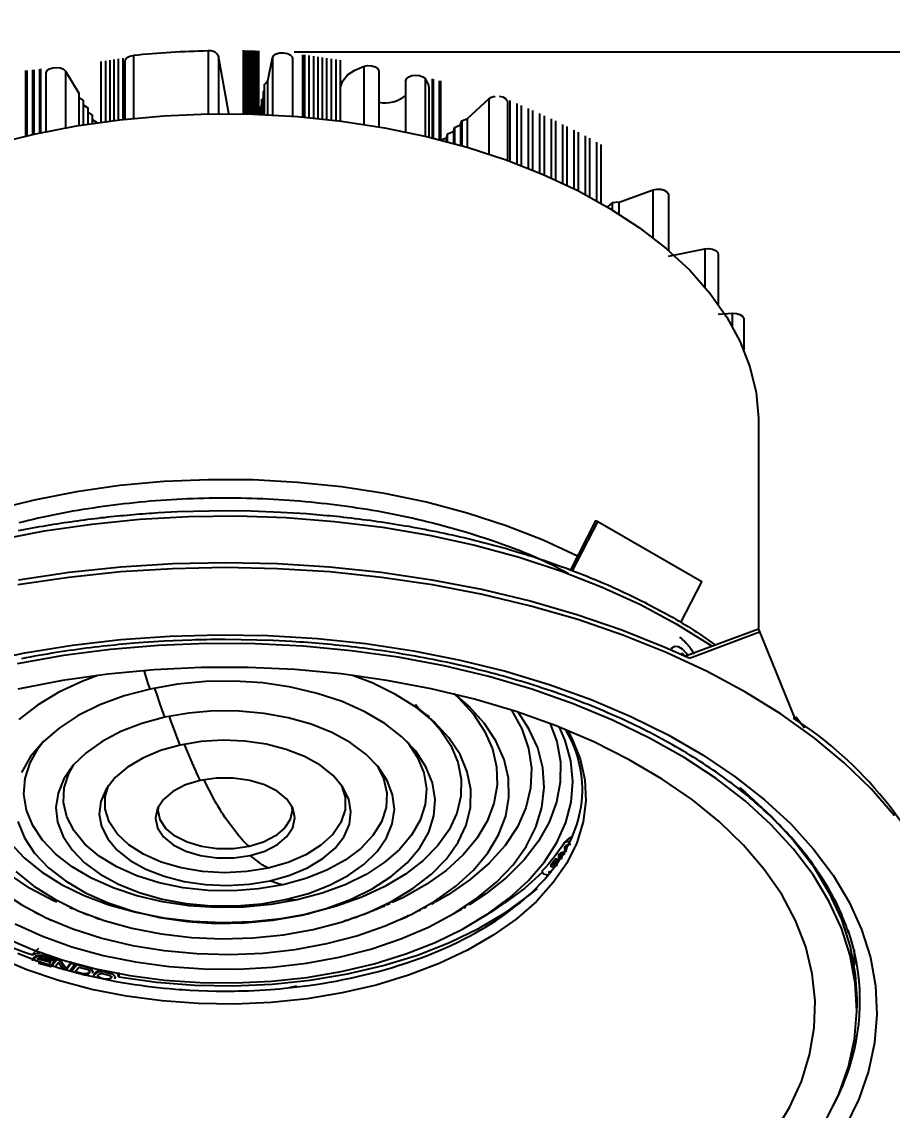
# Model space of a CAD drawing. Header units: millimetres. Extents: x 14 to 828, y 15 to 581.
# Drawn here: x 754.41 to 765.25, y 504.53 to 518.09 of the extents above; entities that cross this region are included whole.
import ezdxf

# ---------------------------------------------------------------- set-up
doc = ezdxf.new("R2010")
doc.units = ezdxf.units.MM
doc.header["$LTSCALE"] = 0.2
doc.layers.get('Defpoints').update_dxf_attribs({"color": 5})
doc.layers.add('1_シンボル', color=2, linetype='Continuous')
doc.layers.add('1_寸法', color=7, linetype='Continuous')
doc.styles.add('Dim', font='simplex.shx', dxfattribs={"width": 0.8, "bigfont": 'extfont2.shx'})
doc.dimstyles.new('1-1', dxfattribs={"dimtxt": 3, "dimasz": 0.75, "dimexe": 0, "dimexo": 1, "dimgap": 0.5, "dimtad": 1, "dimdec": 0, "dimtxsty": 'Dim', "dimblk": 'DOT', "dimcen": 2.5, "dimadec": 0, "dimazin": 0, "dimtfac": 1, "dimtdec": 0, "dimtix": 1, "dimtmove": 2, "dimatfit": 3, "dimldrblk": '引出', "dimfxl": 1, "dimlwd": -1, "dimlwe": -1, "dimarcsym": 0})

# ---------------------------------------------------------------- blocks, each defined once
blk = doc.blocks.new('_Dot')
at = {"color": 0, "linetype": 'ByBlock', "lineweight": -2}
blk.add_line((-0.5, 0), (-1, 0), dxfattribs=at)
at = {"color": 0, "linetype": 'ByBlock', "const_width": 0.5}
blk.add_lwpolyline([(-0.25, 0, 1), (0.25, 0, 1)], format="xyb", close=True, dxfattribs=at)
blk = doc.blocks.new('*D16')
at = {"layer": '1_寸法', "color": 0, "transparency": 16777216}
for p, q in [((766.096, 505.184), (766.096, 486.075)), ((747.833, 504.43), (747.833, 486.075)), ((748.583, 486.075), (765.346, 486.075))]:
    blk.add_line(p, q, dxfattribs=at)
at = {"layer": 'Defpoints', "color": 0, "transparency": 16777216}
for p in [(766.096, 506.184), (747.833, 505.43), (766.096, 486.075)]:
    blk.add_point(p, dxfattribs=at)
at = {"layer": '1_寸法', "color": 0, "transparency": 16777216, "xscale": 0.75, "yscale": 0.75, "zscale": 0.75, "rotation": 180}
blk.add_blockref('_Dot', (747.833, 486.075), dxfattribs=at)
at = {"layer": '1_寸法', "color": 0, "transparency": 16777216, "xscale": 0.75, "yscale": 0.75, "zscale": 0.75}
blk.add_blockref('_Dot', (766.096, 486.075), dxfattribs=at)
at = {"layer": '1_寸法', "color": 0, "transparency": 16777216, "insert": (756.965, 488.075), "char_height": 3, "attachment_point": 5, "style": 'Dim'}
blk.add_mtext('%%C85', dxfattribs=at)
blk = doc.blocks.new('引出')
at = {"color": 0, "linetype": 'ByBlock', "lineweight": -2}
for p, q in [((-3.864, 1.035), (0, 0)), ((0, 0), (-1, 0))]:
    blk.add_line(p, q, dxfattribs=at)
blk = doc.blocks.new('*D15')
at = {"layer": '1_寸法', "color": 0, "transparency": 16777216}
for p, q in [((757.803, 517.714), (779.336, 517.714)), ((779.336, 516.964), (779.336, 508.729)), ((766.456, 507.979), (779.336, 507.979))]:
    blk.add_line(p, q, dxfattribs=at)
at = {"layer": 'Defpoints', "color": 0, "transparency": 16777216}
for p in [(756.803, 517.714), (765.456, 507.979), (779.336, 507.979)]:
    blk.add_point(p, dxfattribs=at)
at = {"layer": '1_寸法', "color": 0, "transparency": 16777216, "xscale": 0.75, "yscale": 0.75, "zscale": 0.75}
for p, rotation in [((779.336, 517.714), 90), ((779.336, 507.979), 270)]:
    blk.add_blockref('_Dot', p, dxfattribs=dict(at, rotation=rotation))
at = {"layer": '1_寸法', "color": 0, "transparency": 16777216, "insert": (777.336, 512.847), "char_height": 3, "attachment_point": 5, "rotation": 90, "style": 'Dim'}
blk.add_mtext('54', dxfattribs=at)

msp = doc.modelspace()

# ---------------------------------------------------------------- linework, layer by layer
at = {"layer": '1_シンボル', "color": 7}
for points in [[(756.728, 517.725, 0.020934), (755.799, 517.669)], [(756.987, 516.944), (756.987, 516.948), (756.857, 517.661, 0.329676), (756.728, 517.725), (756.728, 516.942)], [(758.856, 517.086, 0.221375), (759.193, 517.172)], [(761.33, 511.429), (760.901, 511.629), (760.441, 511.809), (759.957, 511.967), (759.451, 512.101), (758.928, 512.209), (758.39, 512.293), (757.843, 512.349), (757.289, 512.38), (756.733, 512.383), (756.178, 512.359), (755.629, 512.309), (755.088, 512.233), (754.561, 512.13), (754.051, 512.003), (753.56, 511.851), (753.094, 511.676), (752.654, 511.479), (752.245, 511.262, 0.041789), (751.508, 510.756)], [(759.313, 509.585, 0.13835), (759.486, 509.433)], [(765.915, 507.079, 0.158939), (764.021, 509.412)], [(761.252, 507.935), (761.228, 507.916), (761.195, 507.886), (761.17, 507.862, -0.048031), (760.892, 507.51, 0.343463), (760.913, 507.469)], [(761.234, 507.874, 0.128456), (761.17, 507.862)], [(753.208, 507.161, 0.081343), (754.545, 506.461)], [(754.749, 506.907, 0.002224), (754.783, 506.891)], [(764.525, 504.594, 0.041786), (764.722, 505.072, 0.161036), (764.703, 506.768)], [(754.659, 506.486, 0.118548), (754.545, 506.461), (754.548, 506.467), (754.552, 506.472), (754.555, 506.477), (754.559, 506.483), (754.563, 506.488), (754.566, 506.493), (754.57, 506.498), (754.574, 506.503), (754.578, 506.508), (754.582, 506.512), (754.62, 506.547)], [(755.617, 506.188, 0.187082), (755.593, 506.235)]]:
    msp.add_lwpolyline(points, format="xyb", dxfattribs=at)
for points in [[(757.171, 516.942), (757.171, 517.734)], [(757.19, 516.941), (757.19, 517.733)], [(757.209, 517.733), (757.209, 516.941)], [(757.227, 517.732), (757.227, 516.94)], [(757.246, 517.731), (757.246, 516.94)], [(757.265, 517.731), (757.265, 516.939)], [(757.283, 517.73), (757.283, 516.939)], [(757.302, 517.729), (757.302, 516.938)], [(757.321, 517.728), (757.321, 516.938)], [(757.339, 517.727), (757.339, 516.937)], [(757.358, 517.726), (757.358, 516.936)], [(757.432, 516.933), (757.432, 517.307), (757.475, 517.353), (757.531, 517.64), (757.546, 517.667), (757.577, 517.688), (757.621, 517.701), (757.669, 517.704), (757.716, 517.695), (757.753, 517.677), (757.775, 517.652), (757.78, 517.632), (757.78, 516.913)], [(755.394, 517.594), (755.394, 516.838)], [(755.449, 517.602), (755.449, 516.846)], [(755.504, 517.61), (755.504, 516.853)], [(755.559, 516.86), (755.559, 517.618)], [(755.614, 516.867), (755.614, 517.626)], [(755.669, 516.873), (755.669, 517.634)], [(755.696, 516.876), (755.696, 517.598), (755.696, 517.604), (755.7, 517.617), (755.709, 517.63), (755.721, 517.641), (755.737, 517.651), (755.755, 517.659), (755.776, 517.665), (755.799, 517.669), (755.799, 516.887)], [(756.857, 517.661), (756.857, 516.944)], [(757.531, 517.64), (757.531, 516.929)], [(757.906, 517.678), (757.906, 516.903)], [(757.934, 516.901), (757.934, 517.675)], [(757.989, 516.896), (757.989, 517.668)], [(758.044, 516.891), (758.044, 517.661)], [(758.099, 516.885), (758.099, 517.653)], [(758.154, 516.879), (758.154, 517.645)], [(758.209, 516.873), (758.209, 517.637)], [(758.264, 517.629), (758.264, 516.867)], [(758.319, 517.62), (758.319, 516.86)], [(758.375, 517.611), (758.375, 516.854)], [(754.454, 517.48), (754.454, 516.665)], [(754.47, 517.482), (754.47, 516.668)], [(754.542, 517.49), (754.542, 516.685)], [(754.558, 517.492), (754.558, 516.689)], [(754.631, 516.704), (754.631, 517.499)], [(754.647, 516.708), (754.647, 517.501)], [(754.711, 516.721), (754.711, 517.448), (754.711, 517.453), (754.723, 517.48), (754.753, 517.502), (754.795, 517.517), (754.843, 517.521), (754.89, 517.513), (754.929, 517.497), (754.954, 517.472), (755.119, 517.2), (755.119, 516.797)], [(754.954, 517.472), (754.954, 516.768)], [(758.379, 516.853), (758.379, 517.254), (758.38, 517.273), (758.406, 517.353), (758.467, 517.426), (758.557, 517.488), (758.672, 517.535)], [(758.672, 516.811), (758.672, 517.535), (758.719, 517.543), (758.768, 517.54), (758.81, 517.526), (758.841, 517.505), (758.855, 517.478), (758.856, 517.471), (758.856, 516.781)], [(759.193, 516.717), (759.193, 517.352), (759.202, 517.378), (759.228, 517.402), (759.268, 517.418), (759.316, 517.424), (759.364, 517.419), (759.405, 517.404), (759.433, 517.381), (759.433, 516.664)], [(757.475, 516.931), (757.475, 517.353)], [(759.433, 517.381), (759.473, 517.3), (759.479, 517.254), (759.479, 516.653)], [(759.518, 517.377), (759.518, 516.644)], [(759.534, 517.373), (759.534, 516.64)], [(759.607, 517.355), (759.607, 516.622)], [(759.623, 517.351), (759.623, 516.618)], [(755.119, 517.145), (755.174, 517.109), (755.174, 516.806)], [(757.432, 517.232), (757.414, 517.212), (757.414, 516.934)], [(760.227, 517.129), (760.261, 517.15), (760.305, 517.161)], [(760.354, 517.162), (760.4, 517.152), (760.435, 517.133), (760.455, 517.107), (760.458, 517.091), (760.458, 516.362)], [(755.174, 517.055), (755.229, 517.018), (755.229, 516.814)], [(757.395, 517.041), (757.377, 517.021), (757.377, 516.936)], [(757.414, 517.136), (757.395, 517.116), (757.395, 516.935)], [(759.711, 516.595), (759.711, 516.691), (759.784, 516.722), (759.8, 516.773), (759.873, 516.803), (759.889, 516.854), (759.961, 516.885), (760.227, 517.129), (760.227, 516.442)], [(760.491, 516.35), (760.491, 517.11)], [(760.579, 516.318), (760.579, 517.071)], [(760.632, 516.297), (760.632, 517.047)], [(754.051, 516.562), (754.561, 516.689), (755.088, 516.792), (755.629, 516.868), (756.178, 516.918), (756.733, 516.942), (757.289, 516.939), (757.843, 516.908), (758.39, 516.852), (758.928, 516.768), (759.451, 516.66), (759.957, 516.526), (760.441, 516.368), (760.901, 516.188), (761.334, 515.986), (761.735, 515.764), (762.103, 515.523), (762.435, 515.265), (762.728, 514.992), (762.98, 514.706), (763.19, 514.409), (763.357, 514.102), (763.478, 513.789), (763.554, 513.471), (763.583, 513.15), (763.583, 513.11), (763.583, 510.522), (764.032, 509.416), (764.06, 509.384)], [(755.229, 516.964), (755.284, 516.927), (755.284, 516.823)], [(757.377, 516.945), (757.358, 516.925)], [(759.961, 516.525), (759.961, 516.885)], [(760.72, 516.263), (760.72, 517.008)], [(760.773, 516.241), (760.773, 516.984)], [(760.862, 516.205), (760.862, 516.944)], [(760.914, 516.919), (760.914, 516.182)], [(761.003, 516.878), (761.003, 516.144)], [(755.284, 516.873), (755.339, 516.837), (755.339, 516.831)], [(759.8, 516.773), (759.8, 516.571)], [(759.873, 516.803), (759.873, 516.55)], [(759.889, 516.854), (759.889, 516.546)], [(761.055, 516.853), (761.055, 516.12)], [(761.144, 516.811), (761.144, 516.079)], [(761.197, 516.785), (761.197, 516.054)], [(761.285, 516.74), (761.285, 516.01)], [(759.695, 516.64), (759.623, 516.61)], [(759.711, 516.691), (759.695, 516.64), (759.695, 516.599)], [(759.784, 516.722), (759.784, 516.575)], [(761.338, 516.713), (761.338, 515.984)], [(761.426, 516.667), (761.426, 515.938)], [(761.479, 516.639), (761.479, 515.91)], [(761.567, 516.59), (761.567, 515.861)], [(761.62, 516.56), (761.62, 515.831)], [(761.849, 515.693), (761.849, 515.84), (762.273, 515.994)], [(762.273, 515.396), (762.273, 515.994), (762.318, 516.004), (762.367, 516.003), (762.412, 515.992), (762.445, 515.971), (762.462, 515.945), (762.464, 515.933), (762.464, 515.239)], [(761.761, 515.831), (761.708, 515.789), (761.708, 515.78)], [(761.849, 515.84), (761.761, 515.831), (761.761, 515.748)], [(762.464, 515.167), (762.917, 515.258), (762.966, 515.262), (763.013, 515.255), (763.052, 515.238), (763.077, 515.214), (763.084, 515.19), (763.084, 514.568)], [(762.917, 515.258), (762.917, 514.783)], [(763.084, 514.447), (763.262, 514.459)], [(763.262, 514.287), (763.262, 514.459), (763.311, 514.456), (763.354, 514.443), (763.386, 514.422), (763.401, 514.395), (763.401, 514.387), (763.401, 514.001)], [(761.219, 511.212), (761.19, 511.227), (761.161, 511.242), (761.133, 511.257), (761.104, 511.272), (761.075, 511.287), (761.046, 511.302), (761.017, 511.316), (760.988, 511.331), (760.959, 511.345), (760.929, 511.36), (760.866, 511.389), (760.801, 511.418), (760.736, 511.446), (760.67, 511.473), (760.603, 511.5), (760.535, 511.526), (760.467, 511.552), (760.397, 511.577), (760.328, 511.601), (760.258, 511.625), (760.185, 511.649), (760.112, 511.673), (760.039, 511.696), (759.965, 511.719), (759.891, 511.742), (759.816, 511.763), (759.741, 511.785), (759.666, 511.805), (759.59, 511.826), (759.513, 511.845), (759.453, 511.86), (759.393, 511.874), (759.332, 511.889), (759.271, 511.902), (759.21, 511.916), (759.148, 511.929), (759.087, 511.942), (759.025, 511.954), (758.963, 511.966), (758.901, 511.977), (758.838, 511.989), (758.775, 511.999), (758.713, 512.01), (758.65, 512.02), (758.586, 512.03), (758.523, 512.039), (758.46, 512.048), (758.396, 512.057), (758.332, 512.065), (758.268, 512.073), (758.203, 512.081), (758.137, 512.088), (758.071, 512.095), (758.006, 512.102), (757.94, 512.108), (757.873, 512.114), (757.807, 512.119), (757.741, 512.124), (757.675, 512.129), (757.608, 512.133), (757.542, 512.137), (757.475, 512.14), (757.409, 512.143), (757.342, 512.145), (757.275, 512.148), (757.209, 512.149), (757.142, 512.151), (757.075, 512.152), (757.008, 512.152), (756.941, 512.153), (756.875, 512.152), (756.808, 512.152), (756.741, 512.151), (756.674, 512.149), (756.607, 512.148), (756.541, 512.145), (756.474, 512.143), (756.407, 512.14), (756.341, 512.137), (756.274, 512.133), (756.208, 512.129), (756.142, 512.124), (756.075, 512.119), (756.009, 512.114), (755.943, 512.108), (755.877, 512.102), (755.811, 512.095), (755.746, 512.088), (755.68, 512.081), (755.615, 512.073), (755.551, 512.065), (755.487, 512.057), (755.423, 512.048), (755.36, 512.039), (755.296, 512.03), (755.233, 512.02), (755.17, 512.01), (755.107, 512), (755.044, 511.989), (754.982, 511.977), (754.92, 511.966), (754.858, 511.954), (754.796, 511.941), (754.735, 511.929), (754.673, 511.915), (754.612, 511.902), (754.551, 511.888), (754.49, 511.874), (754.43, 511.86), (754.37, 511.845)], [(754.368, 511.748), (754.412, 511.757), (754.456, 511.766), (754.5, 511.774), (754.543, 511.782), (754.586, 511.79), (754.63, 511.798), (754.673, 511.805), (754.717, 511.813), (754.761, 511.82), (754.805, 511.827), (754.848, 511.834), (754.892, 511.841), (754.935, 511.848), (754.977, 511.854), (755.019, 511.86), (755.062, 511.867), (755.104, 511.872), (755.147, 511.878), (755.189, 511.884), (755.232, 511.89), (755.275, 511.895), (755.318, 511.9), (755.358, 511.905), (755.398, 511.91), (755.438, 511.914), (755.478, 511.919), (755.518, 511.923), (755.558, 511.927), (755.599, 511.931), (755.639, 511.935), (755.679, 511.939), (755.72, 511.943), (755.759, 511.946), (755.798, 511.95), (755.837, 511.953), (755.876, 511.956), (755.915, 511.959), (755.954, 511.962), (755.993, 511.965), (756.033, 511.967), (756.072, 511.97), (756.111, 511.973), (756.348, 511.985), (756.941, 511.998), (757.267, 511.994), (757.635, 511.98), (757.955, 511.96), (757.997, 511.957), (758.038, 511.954), (758.08, 511.95), (758.121, 511.947), (758.162, 511.943), (758.204, 511.939), (758.245, 511.935), (758.286, 511.931), (758.327, 511.927), (758.369, 511.923), (758.416, 511.918), (758.463, 511.912), (758.51, 511.907), (758.558, 511.901), (758.605, 511.895), (758.652, 511.889), (758.699, 511.883), (758.746, 511.877), (758.792, 511.871), (758.839, 511.864), (758.889, 511.857), (758.938, 511.849), (758.987, 511.842), (759.036, 511.834), (759.085, 511.826), (759.134, 511.818), (759.182, 511.81), (759.231, 511.802), (759.28, 511.793), (759.328, 511.784), (759.378, 511.775), (759.427, 511.766), (759.476, 511.756), (759.525, 511.746), (759.574, 511.736), (759.623, 511.726), (759.672, 511.716), (759.721, 511.705), (759.769, 511.695), (759.818, 511.684), (759.867, 511.673), (759.916, 511.661), (759.964, 511.65), (760.013, 511.638), (760.061, 511.626), (760.109, 511.614), (760.157, 511.602), (760.205, 511.589), (760.253, 511.577), (760.301, 511.564), (760.349, 511.551), (760.396, 511.537), (760.444, 511.524), (760.491, 511.51), (760.539, 511.496), (760.586, 511.482), (760.633, 511.468), (760.679, 511.454), (760.726, 511.439), (760.772, 511.424), (760.819, 511.409), (760.865, 511.394), (760.911, 511.379), (760.957, 511.363), (761.003, 511.347), (761.048, 511.331), (761.094, 511.315), (761.139, 511.299), (761.184, 511.283), (761.229, 511.266), (761.273, 511.249), (761.318, 511.232), (761.362, 511.215), (761.407, 511.197), (761.451, 511.18), (761.494, 511.162), (761.538, 511.144), (761.581, 511.126), (761.624, 511.108), (761.667, 511.09), (761.71, 511.071), (761.753, 511.052), (761.795, 511.033), (761.838, 511.014), (761.88, 510.995), (761.921, 510.975), (761.963, 510.956), (762.004, 510.936), (762.045, 510.916), (762.086, 510.896), (762.127, 510.875), (762.167, 510.855), (762.207, 510.834), (762.247, 510.813), (762.287, 510.792), (762.326, 510.771), (762.365, 510.75), (762.405, 510.729), (762.443, 510.707), (762.482, 510.685), (762.52, 510.664), (762.559, 510.642), (762.597, 510.619), (762.634, 510.597), (762.672, 510.575), (762.709, 510.552), (762.746, 510.529), (762.782, 510.506), (762.818, 510.483), (762.854, 510.459), (763.049, 510.323)], [(754.112, 511.632), (754.689, 511.744), (755.279, 511.831), (755.879, 511.891), (756.485, 511.925), (757.094, 511.931), (757.701, 511.911), (758.305, 511.864), (758.9, 511.791), (759.484, 511.691), (760.053, 511.566), (760.604, 511.416), (761.133, 511.242), (761.637, 511.046), (762.114, 510.827), (762.561, 510.588), (762.975, 510.331), (763.008, 510.308)], [(761.27, 511.249), (761.582, 511.859), (761.555, 511.869), (761.243, 511.26)], [(762.619, 510.602), (762.879, 511.11), (761.582, 511.859)], [(754.366, 511.137), (754.998, 511.23), (755.641, 511.297), (756.289, 511.337), (756.941, 511.351), (757.593, 511.337), (758.242, 511.297), (758.884, 511.23), (759.517, 511.137), (760.136, 511.018), (760.739, 510.874), (761.322, 510.705), (761.883, 510.513), (762.419, 510.298), (762.721, 510.162)], [(765.28, 508.193), (764.987, 508.531), (764.653, 508.856), (764.28, 509.166), (763.869, 509.46), (763.423, 509.737), (762.944, 509.994), (762.435, 510.231), (761.897, 510.447), (761.334, 510.64), (760.749, 510.809), (760.145, 510.953), (759.524, 511.072), (758.89, 511.166), (758.246, 511.233), (757.595, 511.273), (756.941, 511.287), (756.287, 511.273), (755.637, 511.233), (754.993, 511.166), (754.359, 511.072)], [(763.583, 510.522), (762.676, 510.183)], [(753.87, 510.103), (754.447, 510.225), (755.038, 510.321), (755.641, 510.391), (756.251, 510.435), (756.865, 510.452), (757.479, 510.441), (758.09, 510.405), (758.695, 510.341), (759.289, 510.252), (759.87, 510.136), (760.434, 509.996), (760.979, 509.831), (761.5, 509.643), (761.995, 509.433), (762.461, 509.202), (762.896, 508.951), (763.296, 508.682), (763.66, 508.396), (763.986, 508.095), (764.271, 507.781), (764.514, 507.455), (764.714, 507.12), (764.869, 506.777), (764.979, 506.428), (765.043, 506.075), (765.06, 505.72), (765.031, 505.366), (764.956, 505.014), (764.835, 504.666), (764.668, 504.325)], [(764.706, 506.738), (764.696, 506.767), (764.685, 506.797), (764.675, 506.827), (764.664, 506.857), (764.653, 506.886), (764.641, 506.916), (764.629, 506.945), (764.617, 506.975), (764.601, 507.011), (764.585, 507.046), (764.568, 507.082), (764.551, 507.117), (764.533, 507.152), (764.514, 507.187), (764.495, 507.222), (764.475, 507.258), (764.455, 507.292), (764.435, 507.327), (764.414, 507.361), (764.393, 507.395), (764.371, 507.43), (764.349, 507.464), (764.326, 507.498), (764.303, 507.532), (764.28, 507.565), (764.256, 507.599), (764.231, 507.632), (764.206, 507.665), (764.181, 507.699), (764.155, 507.732), (764.129, 507.765), (764.102, 507.797), (764.074, 507.83), (764.047, 507.862), (764.019, 507.895), (763.99, 507.927), (763.961, 507.959), (763.932, 507.991), (763.902, 508.023), (763.872, 508.054), (763.841, 508.086), (763.81, 508.117), (763.778, 508.148), (763.746, 508.179), (763.714, 508.21), (763.681, 508.241), (763.648, 508.271), (763.614, 508.302), (763.58, 508.332), (763.545, 508.362), (763.51, 508.392), (763.475, 508.421), (763.439, 508.451), (763.403, 508.48), (763.367, 508.509), (763.33, 508.539), (763.292, 508.567), (763.255, 508.596), (763.217, 508.624), (763.178, 508.653), (763.139, 508.681), (763.1, 508.709), (763.06, 508.737), (763.02, 508.764), (762.98, 508.792), (762.939, 508.819), (762.898, 508.846), (762.857, 508.873), (762.815, 508.899), (762.773, 508.926), (762.73, 508.952), (762.687, 508.978), (762.644, 509.004), (762.6, 509.03), (762.557, 509.055), (762.512, 509.08), (762.468, 509.105), (762.423, 509.13), (762.378, 509.155), (762.332, 509.179), (762.286, 509.204), (762.24, 509.227), (762.193, 509.251), (762.147, 509.275), (762.1, 509.298), (762.052, 509.321), (762.004, 509.344), (761.956, 509.367), (761.908, 509.389), (761.86, 509.411), (761.811, 509.433), (761.762, 509.455), (761.712, 509.476), (761.663, 509.498), (761.613, 509.519), (761.563, 509.54), (761.512, 509.56), (761.462, 509.58), (761.411, 509.6), (761.36, 509.62), (761.309, 509.64), (761.257, 509.659), (761.205, 509.678), (761.153, 509.697), (761.101, 509.716), (761.049, 509.734), (760.997, 509.752), (760.944, 509.77), (760.891, 509.787), (760.838, 509.805), (760.784, 509.822), (760.731, 509.839), (760.678, 509.855), (760.624, 509.871), (760.57, 509.887), (760.517, 509.903), (760.462, 509.919), (760.408, 509.934), (760.354, 509.949), (760.299, 509.964), (760.245, 509.978), (760.191, 509.992), (760.136, 510.006), (760.082, 510.02), (760.027, 510.033), (759.972, 510.046), (759.917, 510.059), (759.861, 510.072), (759.807, 510.084), (759.752, 510.096), (759.698, 510.108), (759.643, 510.119), (759.588, 510.131), (759.533, 510.142), (759.478, 510.153), (759.422, 510.163), (759.368, 510.173), (759.314, 510.183), (759.26, 510.193), (759.206, 510.202), (759.151, 510.211), (759.097, 510.22), (759.042, 510.229), (758.987, 510.237), (758.934, 510.245), (758.882, 510.253), (758.829, 510.261), (758.776, 510.268), (758.723, 510.275), (758.669, 510.282), (758.616, 510.289), (758.563, 510.295), (758.513, 510.301), (758.463, 510.307), (758.413, 510.312), (758.363, 510.318), (758.312, 510.323), (758.262, 510.328), (758.212, 510.333), (758.161, 510.337), (758.113, 510.342), (758.064, 510.346), (758.015, 510.35), (757.966, 510.353), (757.917, 510.357), (757.869, 510.36), (757.82, 510.363), (757.771, 510.367), (757.534, 510.379), (756.941, 510.391), (756.895, 510.391), (756.849, 510.391), (756.803, 510.39), (756.757, 510.39), (756.711, 510.389), (756.664, 510.388), (756.618, 510.387), (756.572, 510.386), (756.526, 510.385), (756.176, 510.37), (755.862, 510.349), (755.813, 510.345), (755.764, 510.341), (755.715, 510.337), (755.666, 510.332), (755.617, 510.328), (755.568, 510.323), (755.52, 510.318), (755.471, 510.313), (755.423, 510.307), (755.369, 510.301), (755.316, 510.295), (755.263, 510.288), (755.21, 510.282), (755.157, 510.275), (755.104, 510.268), (755.052, 510.26), (754.999, 510.253), (754.946, 510.245), (754.892, 510.237), (754.837, 510.228), (754.783, 510.22), (754.728, 510.211), (754.674, 510.202), (754.62, 510.192), (754.565, 510.183), (754.511, 510.173), (754.458, 510.163), (754.403, 510.152)], [(762.603, 510.424), (762.61, 510.418), (762.618, 510.411), (762.625, 510.405), (762.632, 510.398), (762.639, 510.391), (762.647, 510.385), (762.654, 510.378), (762.661, 510.371), (762.668, 510.364), (762.675, 510.358), (762.686, 510.346), (762.697, 510.334), (762.708, 510.322), (762.718, 510.31), (762.728, 510.297), (762.737, 510.284), (762.746, 510.271), (762.755, 510.257), (762.763, 510.244), (762.77, 510.229), (762.778, 510.211)], [(762.724, 510.16), (763.598, 510.486)], [(764.419, 504.392), (764.584, 504.727), (764.705, 505.068), (764.779, 505.413), (764.808, 505.76), (764.79, 506.108), (764.726, 506.454), (764.617, 506.796), (764.463, 507.132), (764.264, 507.461), (764.023, 507.78), (763.74, 508.087), (763.417, 508.38), (763.056, 508.659), (762.659, 508.921), (762.229, 509.164), (761.767, 509.388), (761.277, 509.591), (760.762, 509.771), (760.225, 509.929), (759.668, 510.062), (759.095, 510.17), (758.509, 510.252), (757.915, 510.308), (757.314, 510.338), (756.712, 510.341), (756.11, 510.318), (755.514, 510.268), (754.926, 510.191), (754.35, 510.09)], [(762.704, 510.194), (762.685, 510.223), (762.638, 510.272), (762.587, 510.3), (762.541, 510.304), (762.506, 510.282), (762.495, 510.265)], [(762.628, 510.225), (762.631, 510.222), (762.634, 510.219), (762.637, 510.216), (762.641, 510.213), (762.644, 510.21), (762.647, 510.207), (762.65, 510.204), (762.653, 510.201), (762.655, 510.197), (762.658, 510.194), (762.666, 510.18)], [(763.777, 504.241), (763.97, 504.559), (764.119, 504.885), (764.222, 505.217), (764.28, 505.553), (764.291, 505.891), (764.255, 506.227), (764.173, 506.561), (764.046, 506.891), (763.874, 507.213), (763.657, 507.527), (763.399, 507.829), (763.099, 508.119), (762.761, 508.394), (762.386, 508.653), (761.976, 508.894), (761.535, 509.115), (761.064, 509.315), (760.568, 509.493), (760.048, 509.648), (759.509, 509.778), (758.954, 509.883), (758.386, 509.963), (757.808, 510.016), (757.226, 510.042), (756.641, 510.042), (756.059, 510.015), (755.482, 509.961), (754.914, 509.881), (754.359, 509.775)], [(756.006, 509.774), (755.98, 509.857), (755.954, 509.94), (755.936, 509.997)], [(754.264, 507.86), (754.439, 507.671), (754.652, 507.497), (754.902, 507.34), (755.184, 507.202), (755.494, 507.086), (755.827, 506.993), (756.177, 506.925), (756.539, 506.882), (756.908, 506.867), (757.277, 506.878), (757.641, 506.915), (757.993, 506.979), (757.968, 506.971), (757.943, 506.965), (757.917, 506.959), (757.877, 506.953), (758.201, 507.04), (758.501, 507.151), (758.773, 507.285), (759.01, 507.439), (759.209, 507.61), (759.365, 507.796), (759.477, 507.992), (759.541, 508.194), (759.557, 508.4), (759.524, 508.606), (759.443, 508.806), (759.315, 508.999), (759.143, 509.179), (758.93, 509.345), (758.68, 509.492), (758.398, 509.618), (758.089, 509.721), (757.758, 509.799), (757.412, 509.85), (757.057, 509.873), (756.7, 509.868), (756.348, 509.835), (756.006, 509.774), (755.682, 509.688), (755.382, 509.576), (755.11, 509.443), (754.873, 509.289), (754.674, 509.117), (754.517, 508.932), (754.406, 508.736)], [(754.335, 507.5), (754.558, 507.319), (754.818, 507.155), (755.112, 507.012), (755.434, 506.891), (755.781, 506.794), (756.145, 506.723), (756.523, 506.678), (756.906, 506.662), (757.291, 506.673), (757.67, 506.712), (758.037, 506.779), (758.387, 506.871), (758.714, 506.988), (759.014, 507.128), (759.28, 507.288), (759.51, 507.466), (759.699, 507.66), (759.845, 507.865), (759.945, 508.08), (759.998, 508.3), (760.002, 508.522), (759.958, 508.743), (759.867, 508.959), (759.729, 509.166), (759.548, 509.362), (759.325, 509.543), (759.065, 509.707), (758.771, 509.85), (758.526, 509.945)], [(755.357, 509.945), (755.168, 509.874), (754.869, 509.735), (754.602, 509.574), (754.373, 509.396)], [(754.846, 507.118), (754.805, 507.137), (754.513, 507.291), (754.255, 507.463), (754.033, 507.651), (753.85, 507.853), (753.709, 508.065), (753.612, 508.286), (753.559, 508.512), (753.553, 508.739), (753.592, 508.966), (753.677, 509.188), (753.806, 509.403), (753.977, 509.608), (754.083, 509.711)], [(754.138, 507.263), (754.408, 507.084), (754.712, 506.924), (755.046, 506.785), (755.406, 506.67), (755.786, 506.579), (756.182, 506.515), (756.589, 506.478), (757, 506.468), (757.41, 506.485), (757.814, 506.531), (758.206, 506.602), (758.581, 506.7), (758.934, 506.822), (759.26, 506.967), (759.555, 507.133), (759.814, 507.317), (760.034, 507.518), (760.213, 507.732), (760.347, 507.957), (760.436, 508.189), (760.477, 508.425), (760.47, 508.662), (760.415, 508.898), (760.314, 509.128), (760.167, 509.35), (759.976, 509.56), (759.794, 509.719)], [(759.202, 509.124), (759.216, 509.107), (759.338, 508.922), (759.416, 508.73), (759.448, 508.533), (759.433, 508.336), (759.371, 508.142), (759.264, 507.954), (759.114, 507.776), (758.924, 507.612), (758.696, 507.465), (758.436, 507.336), (758.148, 507.23), (757.838, 507.147), (757.807, 507.144), (757.776, 507.144), (757.744, 507.145), (757.695, 507.151), (757.98, 507.228), (758.242, 507.33), (758.474, 507.452), (758.673, 507.593), (758.833, 507.75), (758.95, 507.919), (759.023, 508.096), (759.049, 508.277), (759.028, 508.458), (758.961, 508.636), (758.848, 508.806), (758.693, 508.964), (758.499, 509.107), (758.269, 509.232), (758.011, 509.336), (757.728, 509.416), (757.428, 509.471), (757.117, 509.5), (756.802, 509.501), (756.49, 509.476), (756.188, 509.424), (756.156, 509.516), (756.124, 509.609), (756.093, 509.703), (756.067, 509.783)], [(759.8, 509.711), (759.85, 509.664), (760.033, 509.463), (760.174, 509.25), (760.271, 509.029), (760.323, 508.804), (760.33, 508.576), (760.29, 508.35), (760.206, 508.127), (760.077, 507.912), (759.906, 507.707), (759.695, 507.515), (759.446, 507.338), (759.164, 507.179), (759.036, 507.118)], [(754.326, 506.848), (754.666, 506.695), (755.031, 506.564), (755.42, 506.456), (755.826, 506.374), (756.245, 506.317), (756.672, 506.287), (757.103, 506.283), (757.531, 506.307), (757.953, 506.357), (758.363, 506.433), (758.756, 506.534), (759.128, 506.66), (759.474, 506.807), (759.791, 506.976), (760.074, 507.163), (760.32, 507.367), (760.527, 507.585), (760.692, 507.814), (760.813, 508.053), (760.888, 508.298), (760.917, 508.546), (760.9, 508.794), (760.836, 509.04), (760.726, 509.28), (760.593, 509.485)], [(756.188, 509.424), (755.903, 509.346), (755.641, 509.245), (755.408, 509.122), (755.21, 508.981), (755.05, 508.824), (754.932, 508.656), (754.86, 508.479), (754.834, 508.298), (754.855, 508.116), (754.922, 507.938), (755.035, 507.769), (755.19, 507.61), (755.384, 507.467), (755.613, 507.342), (755.872, 507.239), (756.155, 507.158), (756.455, 507.103), (756.766, 507.075), (757.081, 507.073), (757.393, 507.099), (757.695, 507.151)], [(756.381, 509.076), (756.345, 509.169), (756.31, 509.263), (756.274, 509.359), (756.248, 509.431)], [(760.508, 509.512), (760.638, 509.277), (760.722, 509.034), (760.758, 508.788), (760.747, 508.541), (760.687, 508.296), (760.581, 508.057), (760.428, 507.826), (760.232, 507.606), (759.995, 507.4), (759.719, 507.211), (759.558, 507.119)], [(764.021, 509.412), (764.055, 509.424), (764.06, 509.418), (764.16, 509.29)], [(754.184, 506.683), (754.542, 506.529), (754.925, 506.398), (755.33, 506.29), (755.752, 506.207), (756.186, 506.149), (756.629, 506.117), (757.075, 506.112), (757.519, 506.133), (757.957, 506.18), (758.385, 506.253), (758.797, 506.352), (759.19, 506.474), (759.558, 506.618), (759.899, 506.784), (760.209, 506.97), (760.484, 507.172), (760.721, 507.39), (760.918, 507.621), (761.074, 507.862), (761.185, 508.111), (761.251, 508.366), (761.272, 508.623), (761.247, 508.88), (761.176, 509.134), (761.105, 509.299)], [(759.498, 509.406), (759.618, 509.271), (759.751, 509.072), (759.838, 508.865), (759.88, 508.653), (759.876, 508.439), (759.826, 508.228), (759.73, 508.022), (759.59, 507.824), (759.408, 507.639), (759.187, 507.468), (758.931, 507.314), (758.644, 507.18), (758.33, 507.067), (757.993, 506.979)], [(760.991, 509.343), (761.071, 509.119), (761.117, 508.868), (761.116, 508.615), (761.07, 508.364), (760.979, 508.117), (760.843, 507.877), (760.665, 507.646), (760.446, 507.428), (760.188, 507.223), (759.98, 507.086)], [(761.209, 509.257), (761.261, 509.16), (761.364, 508.904), (761.422, 508.643), (761.435, 508.38), (761.401, 508.118), (761.321, 507.859), (761.196, 507.606), (761.028, 507.362), (760.818, 507.129), (760.568, 506.909), (760.281, 506.706), (759.959, 506.519), (759.607, 506.353), (759.227, 506.208), (758.824, 506.086), (758.401, 505.988), (757.963, 505.916), (757.515, 505.869), (757.061, 505.849), (756.606, 505.855), (756.155, 505.888), (755.711, 505.947), (755.28, 506.031), (754.866, 506.141), (754.473, 506.274), (754.106, 506.429)], [(754.357, 506.482), (754.43, 506.453), (754.505, 506.425), (754.579, 506.398), (754.654, 506.371), (754.73, 506.346), (754.806, 506.322), (754.883, 506.298), (754.96, 506.276), (755.038, 506.255), (755.116, 506.234), (755.193, 506.215), (755.271, 506.196), (755.35, 506.179), (755.428, 506.162), (755.505, 506.147), (755.582, 506.132), (755.66, 506.118), (755.738, 506.105), (755.811, 506.094), (755.885, 506.083), (755.959, 506.074), (756.033, 506.064), (756.105, 506.056), (756.178, 506.049), (756.25, 506.042), (756.323, 506.036), (756.367, 506.032), (756.411, 506.029), (756.456, 506.026), (756.5, 506.023), (756.61, 506.018), (756.72, 506.014), (756.831, 506.012), (756.941, 506.011), (756.997, 506.011), (757.053, 506.012), (757.108, 506.013), (757.164, 506.014), (757.234, 506.016), (757.304, 506.019), (757.374, 506.023), (757.445, 506.027), (757.505, 506.031), (757.565, 506.036), (757.624, 506.041), (757.684, 506.047), (757.759, 506.054), (757.834, 506.063), (757.909, 506.072), (757.983, 506.081), (758.069, 506.094), (758.155, 506.107), (758.24, 506.121), (758.324, 506.136), (758.413, 506.154), (758.502, 506.172), (758.589, 506.191), (758.676, 506.212), (758.764, 506.233), (758.852, 506.256), (758.938, 506.28), (759.024, 506.306), (759.109, 506.332), (759.193, 506.359), (759.277, 506.388), (759.359, 506.417), (759.441, 506.448), (759.521, 506.48), (759.6, 506.513), (759.678, 506.546), (759.754, 506.581), (759.83, 506.617), (759.904, 506.653), (759.976, 506.691), (760.047, 506.729), (760.117, 506.769), (760.185, 506.809), (760.251, 506.85), (760.316, 506.892), (760.379, 506.934), (760.441, 506.978), (760.501, 507.022), (760.559, 507.067), (760.615, 507.112), (760.67, 507.159), (760.723, 507.205), (760.774, 507.253), (760.823, 507.301), (760.87, 507.35), (760.915, 507.399), (760.958, 507.449), (761, 507.499), (761.039, 507.55), (761.077, 507.601), (761.112, 507.654), (761.146, 507.706), (761.177, 507.759), (761.206, 507.812), (761.234, 507.866), (761.259, 507.92), (761.282, 507.974), (761.303, 508.028), (761.322, 508.084), (761.338, 508.139), (761.353, 508.195), (761.365, 508.251), (761.375, 508.311), (761.383, 508.371), (761.388, 508.432), (761.391, 508.492), (761.391, 508.549), (761.389, 508.607), (761.384, 508.664), (761.377, 508.722), (761.368, 508.776), (761.357, 508.831), (761.344, 508.886), (761.329, 508.94), (761.312, 508.993), (761.294, 509.046), (761.273, 509.098), (761.249, 509.15), (761.191, 509.256)], [(757.838, 507.147), (757.51, 507.089), (757.173, 507.057), (756.831, 507.052), (756.491, 507.075), (756.159, 507.123), (755.842, 507.198), (755.545, 507.296), (755.275, 507.417), (755.035, 507.558), (754.831, 507.717), (754.667, 507.89), (754.544, 508.074), (754.467, 508.267), (754.435, 508.464), (754.45, 508.661), (754.512, 508.855), (754.618, 509.043), (754.68, 509.124)], [(758.83, 508.828), (758.913, 508.663), (758.954, 508.482), (758.945, 508.299), (758.887, 508.12), (758.781, 507.948), (758.63, 507.787), (758.438, 507.643), (758.208, 507.517), (757.947, 507.414), (757.662, 507.336), (757.627, 507.342), (757.592, 507.352), (757.557, 507.363), (757.502, 507.386), (757.747, 507.455), (757.968, 507.548), (758.158, 507.661), (758.311, 507.792), (758.423, 507.936), (758.489, 508.089), (758.508, 508.246), (758.48, 508.403), (758.405, 508.555), (758.285, 508.697), (758.125, 508.824), (757.929, 508.934), (757.702, 509.022), (757.453, 509.087), (757.188, 509.125), (756.916, 509.136), (756.644, 509.12), (756.381, 509.076), (756.135, 509.007), (755.914, 508.915), (755.724, 508.801), (755.571, 508.671), (755.46, 508.527), (755.394, 508.374), (755.374, 508.217), (755.403, 508.06), (755.478, 507.908), (755.597, 507.766), (755.758, 507.639), (755.954, 507.529), (756.18, 507.441), (756.43, 507.376), (756.695, 507.338), (756.967, 507.327), (757.239, 507.343), (757.502, 507.386)], [(756.631, 508.635), (756.621, 508.657), (756.611, 508.679), (756.601, 508.701), (756.59, 508.723), (756.58, 508.746), (756.57, 508.768), (756.56, 508.79), (756.55, 508.813), (756.54, 508.836), (756.53, 508.859), (756.437, 509.083)], [(757.662, 507.336), (757.358, 507.284), (757.045, 507.26), (756.729, 507.265), (756.418, 507.299), (756.12, 507.36), (755.842, 507.447), (755.592, 507.558), (755.374, 507.691), (755.195, 507.841), (755.059, 508.006), (754.97, 508.181), (754.929, 508.362), (754.938, 508.545), (754.995, 508.724), (755.053, 508.828)], [(758.392, 508.573), (758.436, 508.429), (758.435, 508.269), (758.383, 508.112), (758.282, 507.963), (758.135, 507.828), (757.948, 507.71), (757.726, 507.614), (757.478, 507.544), (757.468, 507.549), (757.458, 507.554), (757.449, 507.559), (757.439, 507.564), (757.429, 507.569), (757.419, 507.575), (757.41, 507.581), (757.4, 507.586), (757.39, 507.593), (757.38, 507.599), (757.252, 507.7), (757.437, 507.756), (757.593, 507.836), (757.711, 507.936), (757.785, 508.049), (757.809, 508.169), (757.783, 508.289), (757.709, 508.402), (757.589, 508.501), (757.432, 508.581), (757.247, 508.637), (757.043, 508.665), (756.834, 508.665), (756.631, 508.635), (756.446, 508.579), (756.29, 508.499), (756.172, 508.399), (756.098, 508.286), (756.074, 508.166), (756.099, 508.046), (756.174, 507.933), (756.294, 507.834), (756.451, 507.754), (756.636, 507.699), (756.839, 507.67), (757.049, 507.67), (757.252, 507.7)], [(757.769, 508.318), (757.775, 508.263), (757.751, 508.148), (757.681, 508.039), (757.567, 507.944), (757.417, 507.866), (757.239, 507.812), (757.226, 507.825), (757.213, 507.837), (757.201, 507.85), (757.188, 507.863), (757.175, 507.876), (757.162, 507.889), (757.149, 507.903), (757.136, 507.917), (757.123, 507.932), (757.11, 507.947), (756.941, 508.17), (756.928, 508.191), (756.915, 508.212), (756.902, 508.234), (756.888, 508.255), (756.875, 508.276), (756.862, 508.298), (756.849, 508.32), (756.835, 508.343), (756.822, 508.366), (756.809, 508.389), (756.68, 508.64)], [(757.478, 507.544), (757.211, 507.5), (756.935, 507.486), (756.66, 507.502), (756.394, 507.546), (756.146, 507.618), (755.926, 507.715), (755.74, 507.833), (755.596, 507.97), (755.497, 508.119), (755.447, 508.276), (755.448, 508.436), (755.49, 508.573)], [(763.348, 508.546), (763.417, 508.489), (763.74, 508.196), (764.023, 507.888), (764.264, 507.57), (764.463, 507.241), (764.617, 506.905), (764.726, 506.563), (764.79, 506.217), (764.808, 505.911), (764.808, 505.802)], [(757.239, 507.812), (757.044, 507.784), (756.843, 507.784), (756.648, 507.811), (756.47, 507.865), (756.319, 507.941), (756.204, 508.037), (756.133, 508.145), (756.108, 508.26), (756.114, 508.318)], [(754.359, 508.122), (754.44, 507.922), (754.568, 507.729), (754.739, 507.548), (754.952, 507.383), (755.202, 507.236), (755.485, 507.109), (755.794, 507.007), (756.125, 506.929), (756.471, 506.878), (756.826, 506.855), (757.183, 506.86), (757.535, 506.893), (757.877, 506.953)], [(761.21, 507.832), (761.19, 507.824), (761.176, 507.812), (761.17, 507.798), (761.17, 507.784), (761.173, 507.77)], [(761.19, 507.824), (761.19, 507.81), (761.176, 507.798), (761.17, 507.784)], [(761.176, 507.798), (761.176, 507.812)], [(761.195, 507.793), (761.191, 507.781), (761.194, 507.773), (761.194, 507.786)], [(761.246, 507.836), (761.227, 507.836)], [(761.032, 507.572), (761.082, 507.638), (761.082, 507.652), (761.059, 507.658), (760.998, 507.578), (760.998, 507.565), (761.039, 507.554)], [(761.059, 507.658), (761.059, 507.644), (760.998, 507.565)], [(761.158, 507.74), (761.138, 507.737), (761.118, 507.729), (761.106, 507.719), (761.099, 507.711), (761.094, 507.699), (761.094, 507.685), (761.098, 507.671), (761.108, 507.66)], [(761.118, 507.729), (761.118, 507.716), (761.106, 507.706), (761.099, 507.697), (761.094, 507.685)], [(761.099, 507.697), (761.099, 507.711)], [(761.106, 507.706), (761.106, 507.719)], [(761.136, 507.709), (761.127, 507.703), (761.117, 507.69), (761.115, 507.682), (761.118, 507.674), (761.118, 507.687), (761.117, 507.691)], [(761.138, 507.737), (761.138, 507.724), (761.118, 507.716)], [(761.148, 507.713), (761.163, 507.715), (761.172, 507.726), (761.158, 507.726)], [(761.172, 507.726), (761.172, 507.739)], [(761.18, 507.761), (761.192, 507.752)], [(761.082, 507.573), (761.04, 507.584)], [(761.082, 507.638), (761.059, 507.644)], [(760.894, 507.491), (760.675, 507.295), (760.425, 507.11)], [(760.961, 507.457), (760.913, 507.469)], [(760.977, 507.486), (760.977, 507.5)], [(760.98, 507.507), (760.98, 507.494)], [(760.999, 507.501), (760.991, 507.5), (760.985, 507.497), (760.98, 507.494)], [(761.002, 507.487), (761.002, 507.5)], [(755.611, 506.241), (755.617, 506.188), (756.086, 506.123), (756.564, 506.086), (757.045, 506.078), (757.526, 506.099), (758.001, 506.148), (758.464, 506.225), (758.91, 506.33), (759.336, 506.46), (759.736, 506.616), (760.105, 506.794), (760.441, 506.994), (760.739, 507.213), (760.831, 507.291)], [(759.026, 507.113), (759.022, 507.112), (759.02, 507.111)], [(759.543, 507.111), (759.541, 507.109), (759.534, 507.106), (759.522, 507.099)], [(759.529, 507.103), (759.53, 507.104), (759.547, 507.113), (759.551, 507.115)], [(760.419, 507.111), (760.398, 507.096), (760.378, 507.081), (760.357, 507.067), (760.336, 507.053), (760.316, 507.038), (760.295, 507.024), (760.274, 507.01), (760.253, 506.996), (760.232, 506.983), (760.211, 506.97), (760.075, 506.889)], [(754.628, 506.963), (754.628, 506.963), (754.628, 506.963), (754.628, 506.963), (754.628, 506.963), (754.628, 506.963), (754.628, 506.963), (754.627, 506.964), (754.62, 506.967), (754.588, 506.983), (754.569, 506.992), (754.567, 506.993), (754.566, 506.993), (754.566, 506.993), (754.566, 506.993), (754.566, 506.993), (754.566, 506.993), (754.566, 506.993), (754.566, 506.993)], [(755.038, 507.036), (755.035, 507.037), (755.006, 507.049)], [(755.205, 506.97), (755.205, 506.97), (755.205, 506.97), (755.205, 506.97), (755.205, 506.97), (755.205, 506.97), (755.204, 506.971), (755.202, 506.971), (755.181, 506.979), (755.168, 506.984), (755.166, 506.985), (755.166, 506.985), (755.165, 506.985), (755.165, 506.985), (755.165, 506.985), (755.165, 506.985), (755.165, 506.985), (755.165, 506.985)], [(758.717, 506.985), (758.716, 506.985), (758.713, 506.983), (758.678, 506.97)], [(758.678, 506.97), (758.68, 506.971), (758.684, 506.973)], [(758.684, 506.973), (758.685, 506.973), (758.678, 506.97)], [(758.766, 507.004), (758.764, 507.003), (758.757, 507.001), (758.726, 506.988)], [(758.795, 507.016), (758.794, 507.015), (758.789, 507.013), (758.759, 507.001)], [(758.795, 507.016), (758.766, 507.004)], [(758.801, 507.018), (758.798, 507.017)], [(758.838, 507.033), (758.801, 507.018)], [(758.874, 507.048), (758.846, 507.036)], [(758.882, 507.051), (758.877, 507.049)], [(758.92, 507.067), (758.921, 507.068), (758.885, 507.052)], [(758.922, 507.068), (758.906, 507.061)], [(758.915, 507.065), (758.911, 507.063)], [(758.923, 507.068), (758.925, 507.069), (758.916, 507.065)], [(758.991, 507.098), (758.95, 507.08)], [(758.988, 507.097), (758.989, 507.097), (758.959, 507.084)], [(758.997, 507.1), (758.99, 507.098)], [(759.355, 507.012), (759.357, 507.013), (759.374, 507.022)], [(759.451, 507.061), (759.449, 507.061), (759.439, 507.055), (759.419, 507.045)], [(759.42, 507.045), (759.423, 507.047), (759.438, 507.055)], [(759.429, 507.05), (759.431, 507.051), (759.437, 507.054)], [(759.431, 507.051), (759.44, 507.056), (759.447, 507.059)], [(759.516, 507.096), (759.528, 507.102), (759.531, 507.104)], [(759.523, 507.1), (759.53, 507.103), (759.531, 507.104)], [(759.846, 507.007), (759.824, 506.994)], [(759.885, 507.029), (759.855, 507.012)], [(759.878, 507.025), (759.874, 507.023)], [(759.884, 507.029), (759.885, 507.03)], [(759.885, 507.03), (759.887, 507.03)], [(759.92, 507.05), (759.912, 507.046)], [(759.92, 507.05), (759.938, 507.061)], [(759.942, 507.063), (759.944, 507.064)], [(759.948, 507.067), (759.949, 507.068)], [(755.205, 506.97), (755.207, 506.97), (755.211, 506.968), (755.226, 506.962)], [(755.326, 506.927), (755.326, 506.927), (755.326, 506.927), (755.327, 506.926), (755.33, 506.925), (755.369, 506.912), (755.373, 506.911), (755.374, 506.91), (755.374, 506.91), (755.374, 506.91), (755.374, 506.91), (755.374, 506.91), (755.374, 506.91), (755.374, 506.91), (755.374, 506.91), (755.374, 506.91), (755.373, 506.911), (755.372, 506.911), (755.361, 506.915), (755.351, 506.918)], [(758.427, 506.884), (758.43, 506.885), (758.448, 506.89)], [(758.468, 506.897), (758.468, 506.897), (758.468, 506.897), (758.468, 506.897), (758.468, 506.897), (758.468, 506.897), (758.466, 506.896), (758.447, 506.89), (758.437, 506.887)], [(758.463, 506.895), (758.465, 506.896), (758.495, 506.906)], [(758.557, 506.927), (758.557, 506.927), (758.557, 506.927), (758.557, 506.927), (758.557, 506.927), (758.556, 506.927), (758.556, 506.926), (758.554, 506.926), (758.547, 506.923), (758.521, 506.914), (758.52, 506.914)], [(758.56, 506.928), (758.551, 506.925)], [(758.558, 506.927), (758.561, 506.928), (758.587, 506.937), (758.595, 506.94)], [(758.597, 506.941), (758.6, 506.942), (758.604, 506.943)], [(758.641, 506.957), (758.635, 506.954)], [(759.134, 506.907), (759.145, 506.912)], [(759.135, 506.907), (759.154, 506.916), (759.155, 506.917)], [(759.145, 506.912), (759.156, 506.917)], [(759.166, 506.922), (759.159, 506.918), (759.155, 506.917)], [(759.165, 506.921), (759.184, 506.93), (759.186, 506.931)], [(759.174, 506.925), (759.182, 506.929), (759.207, 506.941), (759.214, 506.944)], [(759.23, 506.952), (759.229, 506.951), (759.222, 506.948), (759.19, 506.933), (759.183, 506.929)], [(759.213, 506.944), (759.207, 506.94), (759.197, 506.936)], [(759.212, 506.943), (759.224, 506.949), (759.23, 506.951)], [(754.688, 506.455), (754.65, 506.46), (754.612, 506.456), (754.579, 506.444), (754.556, 506.426), (754.548, 506.409)], [(754.688, 506.442), (754.66, 506.446), (754.63, 506.446), (754.603, 506.44), (754.579, 506.431), (754.561, 506.418), (754.551, 506.403)], [(754.814, 506.409), (754.814, 506.423), (754.688, 506.455), (754.688, 506.442), (754.814, 506.409), (754.798, 506.389), (754.672, 506.421), (754.654, 506.424), (754.635, 506.424), (754.617, 506.42), (754.602, 506.413), (754.767, 506.37), (754.767, 506.384), (754.623, 506.421)], [(764.775, 506.523), (764.775, 506.328)], [(754.547, 506.389), (754.547, 506.403)], [(754.586, 506.393), (754.586, 506.384), (754.59, 506.376)], [(754.884, 506.405), (754.842, 506.415), (754.776, 506.331), (754.622, 506.37), (754.622, 506.357), (754.776, 506.317), (754.842, 506.402), (754.842, 506.415)], [(754.751, 506.35), (754.767, 506.37)], [(754.776, 506.317), (754.776, 506.331)], [(754.826, 506.316), (754.866, 506.368), (754.916, 506.291)], [(755.005, 506.265), (755.066, 506.344), (755.024, 506.355), (754.96, 506.273), (754.884, 506.391), (754.842, 506.402)], [(754.96, 506.287), (754.884, 506.405)], [(754.884, 506.391), (754.884, 506.405)], [(755.034, 506.366), (755.024, 506.369), (754.96, 506.287)], [(755.093, 506.35), (755.013, 506.245)], [(755.024, 506.355), (755.024, 506.369)], [(755.094, 506.349), (755.094, 506.337), (755.033, 506.258)], [(755.066, 506.344), (755.066, 506.357)], [(755.168, 506.216), (755.186, 506.213), (755.204, 506.213), (755.221, 506.217), (755.235, 506.223), (755.247, 506.231), (755.253, 506.24), (755.254, 506.251), (755.251, 506.261), (755.245, 506.267), (755.238, 506.273), (755.229, 506.277), (755.218, 506.281), (755.12, 506.306), (755.07, 506.241)], [(755.234, 506.313), (755.234, 506.301), (755.094, 506.337)], [(755.29, 506.236), (755.293, 506.252), (755.286, 506.269), (755.278, 506.279), (755.266, 506.288), (755.251, 506.295), (755.234, 506.301)], [(755.079, 506.253), (755.168, 506.23)], [(755.251, 506.275), (755.254, 506.264), (755.253, 506.254), (755.247, 506.244), (755.235, 506.236), (755.221, 506.23), (755.204, 506.227), (755.186, 506.227), (755.168, 506.23)], [(755.293, 506.262), (755.293, 506.248)], [(755.444, 506.26), (755.406, 506.265), (755.368, 506.262), (755.335, 506.25), (755.312, 506.231), (755.304, 506.209), (755.309, 506.189)], [(755.304, 506.194), (755.304, 506.208)], [(755.444, 506.247), (755.416, 506.251), (755.386, 506.251), (755.359, 506.246), (755.335, 506.236), (755.317, 506.223), (755.307, 506.208)], [(755.523, 506.187), (755.519, 506.193), (755.512, 506.197), (755.504, 506.201), (755.495, 506.204), (755.425, 506.222), (755.41, 506.225), (755.394, 506.225), (755.379, 506.222), (755.366, 506.217), (755.357, 506.21), (755.351, 506.201), (755.35, 506.192), (755.353, 506.183)], [(755.381, 506.179), (755.372, 506.183), (755.364, 506.186), (755.358, 506.191), (755.353, 506.197)], [(755.381, 506.179), (755.451, 506.161)], [(755.523, 506.201), (755.527, 506.192), (755.526, 506.183), (755.52, 506.174), (755.51, 506.167), (755.497, 506.162), (755.482, 506.159), (755.467, 506.159), (755.451, 506.161)], [(755.57, 506.163), (755.573, 506.18), (755.566, 506.197), (755.558, 506.207), (755.546, 506.216), (755.531, 506.223), (755.514, 506.229)], [(755.573, 506.19), (755.573, 506.176)], [(757.831, 506.074), (757.735, 506.053)], [(757.817, 506.062), (757.818, 506.071)]]:
    msp.add_lwpolyline(points, dxfattribs=at)
for points in [[(761.127, 507.68), (761.127, 507.666), (761.137, 507.661), (761.137, 507.675)], [(755.444, 506.26), (755.444, 506.247), (755.514, 506.229), (755.514, 506.242)]]:
    msp.add_lwpolyline(points, close=True, dxfattribs=at)

# ---------------------------------------------------------------- dimensions: what is measured, and where the dimension line sits
at = {"layer": '1_寸法'}
dim = msp.add_linear_dim(base=(779.336, 507.979), p1=(756.803, 517.714), p2=(765.456, 507.979), angle=90, text='54', dimstyle='1-1', dxfattribs=at)
dim.commit()
dim.dimension.update_dxf_attribs({"geometry": '*D15', "text_midpoint": (777.336, 512.847)})
dim = msp.add_linear_dim(base=(766.096, 486.075), p1=(747.833, 505.43), p2=(766.096, 506.184), text='%%C85', dimstyle='1-1', dxfattribs=at)
dim.commit()
dim.dimension.update_dxf_attribs({"geometry": '*D16', "text_midpoint": (756.965, 488.075)})

doc.saveas('drawing.dxf')
